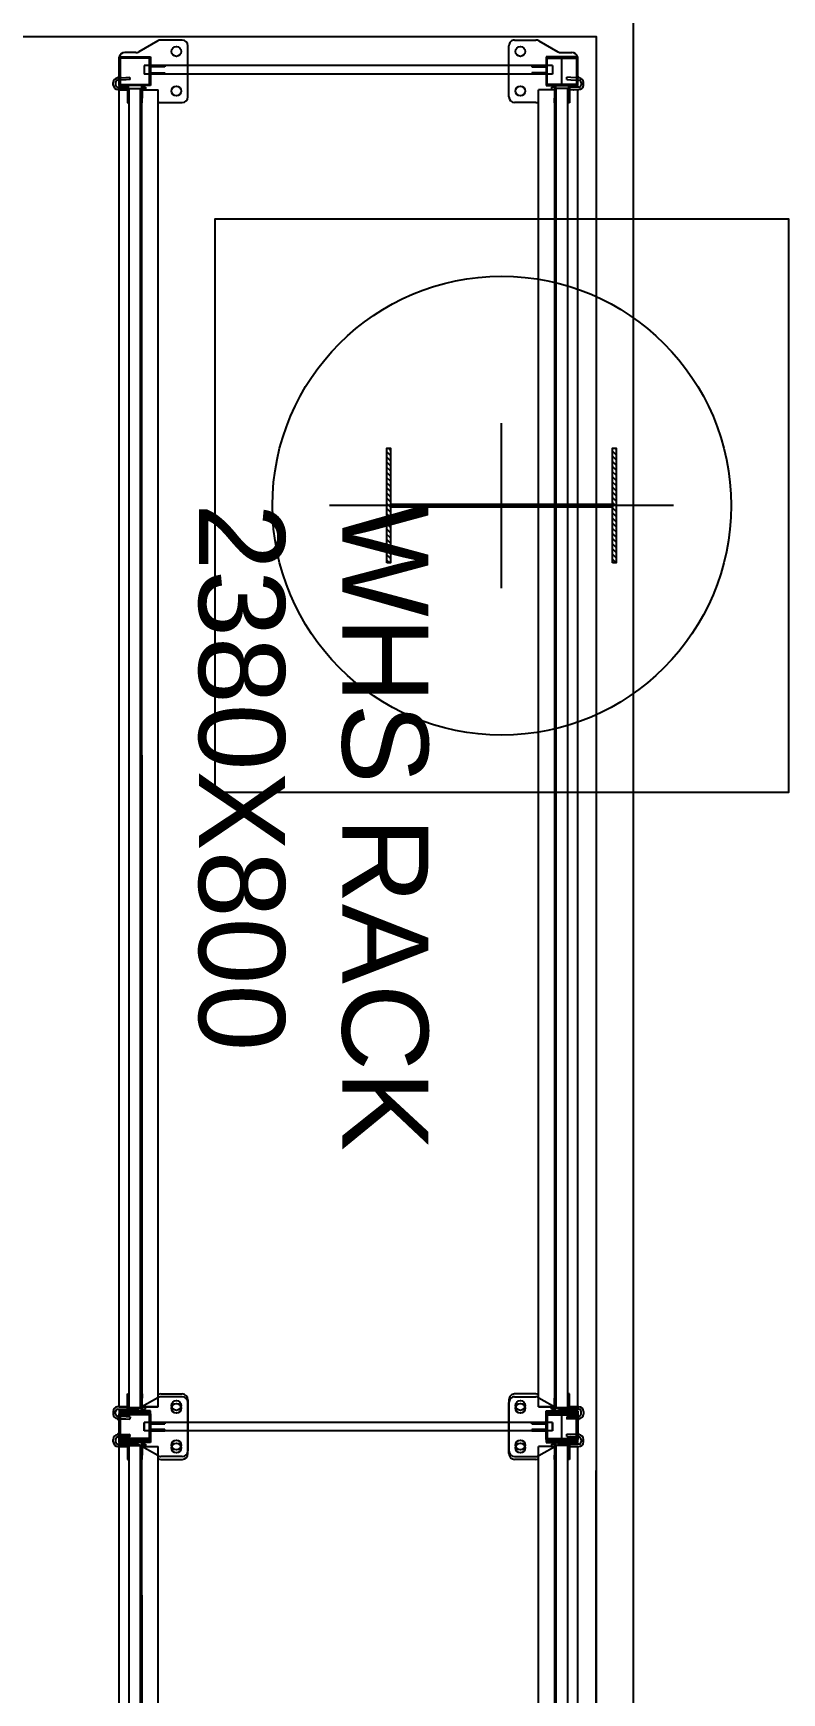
# Model space of a CAD drawing. Header units: millimetres. Extents: x 1478096 to 1808313, y 619971 to 762366.
# Drawn here: x 1784680 to 1785986, y 721338 to 724231 of the extents above; entities that cross this region are included whole.
import ezdxf

# ---------------------------------------------------------------- set-up
doc = ezdxf.new("R2010")
doc.units = ezdxf.units.MM
doc.header["$LTSCALE"] = 10
for name, color, linetype in [('ZZZZ0_Estructura', 251, 'Continuous'), ('ZZZZDC-ARQ-PAINEL CAMARA', 151, 'Continuous'), ('ZZZZDC-ARQ-RACK PREP.', 11, 'Continuous')]:
    doc.layers.add(name, color=color, linetype=linetype)
doc.styles.add('RE-PLANTABASE(XREF)$1$ARIAL', font='ARIAL.TTF')

# ---------------------------------------------------------------- blocks, each defined once
blk = doc.blocks.new('ZZRE-PLANTABASE(XREF)$0$RACK-CAMARA')
at = {"layer": 'ZZZZDC-ARQ-RACK PREP.', "linetype": 'ByBlock'}
for p, q in [((-0.3709, 2.403), (-0.39, 2.403)), ((-0.3324, 2.4235), (-0.3656, 2.4045)), ((-0.29, 2.425), (-0.3271, 2.425)), ((-0.28, 2.3655), (-0.28, 2.415)), ((0.28, 2.3655), (0.28, 2.415)), ((0.29, 2.425), (0.3271, 2.425)), ((0.3324, 2.4235), (0.3656, 2.4045)), ((0.3709, 2.403), (0.39, 2.403)), ((-0.4, 2.3865), (-0.4, 2.3955)), ((-0.4, 2.3955), (-0.345, 2.3955)), ((-0.398, 2.3865), (-0.4, 2.3865)), ((-0.4, 2.3855), (-0.4, 2.3865)), ((-0.4, 2.3824), (-0.4, 2.3855)), ((-0.4, 2.3814), (-0.4, 2.3824)), ((-0.4, 2.3805), (-0.4, 2.3814)), ((-0.4, 2.3795), (-0.4, 2.3805)), ((-0.4, 2.3805), (-0.398, 2.3805)), ((-0.4, 2.3615), (-0.4, 2.3795)), ((-0.4, 2.3795), (-0.398, 2.3795)), ((-0.347, 2.3935), (-0.398, 2.3935)), ((-0.398, 2.3935), (-0.398, 2.3865)), ((-0.398, 2.3865), (-0.398, 2.3855)), ((-0.398, 2.3855), (-0.398, 2.3824)), ((-0.398, 2.3824), (-0.398, 2.3814)), ((-0.398, 2.3814), (-0.398, 2.3805)), ((-0.398, 2.3805), (-0.398, 2.3795)), ((-0.398, 2.3795), (-0.398, 2.3615)), ((-0.356, 2.3805), (-0.356, 2.3655)), ((-0.356, 2.3805), (0.356, 2.3805)), ((-0.347, 2.366), (-0.347, 2.3935)), ((-0.347, 2.38), (-0.32, 2.38)), ((-0.347, 2.3475), (-0.347, 2.375)), ((-0.347, 2.3475), (-0.347, 2.375)), ((-0.345, 2.3955), (-0.345, 2.368)), ((-0.32, 2.378), (-0.345, 2.378)), ((-0.345, 2.373), (-0.345, 2.3455)), ((-0.345, 2.373), (-0.345, 2.3455)), ((-0.32, 2.38), (-0.32, 2.378)), ((-0.28, 2.326), (-0.28, 2.3755)), ((-0.28, 2.326), (-0.28, 2.3755)), ((0.28, 2.326), (0.28, 2.3755)), ((0.28, 2.326), (0.28, 2.3755)), ((0.347, 2.38), (0.32, 2.38)), ((0.32, 2.38), (0.32, 2.378)), ((0.32, 2.378), (0.345, 2.378)), ((0.345, 2.3955), (0.345, 2.368)), ((0.4, 2.3955), (0.345, 2.3955)), ((0.345, 2.373), (0.345, 2.3455)), ((0.345, 2.373), (0.345, 2.3455)), ((0.347, 2.366), (0.347, 2.3935)), ((0.347, 2.3935), (0.398, 2.3935)), ((0.347, 2.3475), (0.347, 2.375)), ((0.347, 2.3475), (0.347, 2.375)), ((0.356, 2.3805), (0.356, 2.3655)), ((0.398, 2.3935), (0.398, 2.3865)), ((0.398, 2.3865), (0.4, 2.3865)), ((0.398, 2.3865), (0.398, 2.3855)), ((0.398, 2.3855), (0.398, 2.3824)), ((0.398, 2.3824), (0.398, 2.3814)), ((0.398, 2.3814), (0.398, 2.3805)), ((0.398, 2.3805), (0.398, 2.3795)), ((0.4, 2.3805), (0.398, 2.3805)), ((0.4, 2.3795), (0.398, 2.3795)), ((0.398, 2.3795), (0.398, 2.3615)), ((0.4, 2.3865), (0.4, 2.3955)), ((0.4, 2.3855), (0.4, 2.3865)), ((0.4, 2.3824), (0.4, 2.3855)), ((0.4, 2.3814), (0.4, 2.3824)), ((0.4, 2.3805), (0.4, 2.3814)), ((0.4, 2.3795), (0.4, 2.3805)), ((0.4, 2.3615), (0.4, 2.3795)), ((-0.41, 2.3465), (-0.41, 2.3509)), ((-0.41, 2.3465), (-0.41, 2.3509)), ((-0.406, 2.3509), (-0.406, 2.3465)), ((-0.406, 2.3509), (-0.406, 2.3465)), ((-0.4024, 2.3589), (-0.4025, 2.3589)), ((-0.4024, 2.3589), (-0.4025, 2.3589)), ((-0.4024, 2.3589), (-0.4, 2.359)), ((-0.4024, 2.3589), (-0.4, 2.359)), ((-0.4, 2.355), (-0.4022, 2.3549)), ((-0.4, 2.355), (-0.4022, 2.3549)), ((-0.398, 2.3615), (-0.4, 2.3615)), ((-0.4, 2.3605), (-0.4, 2.3615)), ((-0.398, 2.3615), (-0.4, 2.3615)), ((-0.4, 2.3605), (-0.4, 2.3615)), ((-0.4, 2.3596), (-0.4, 2.3605)), ((-0.4, 2.3605), (-0.398, 2.3605)), ((-0.4, 2.3596), (-0.4, 2.3605)), ((-0.4, 2.3605), (-0.398, 2.3605)), ((-0.4, 2.3586), (-0.4, 2.3596)), ((-0.4, 2.3586), (-0.4, 2.3596)), ((-0.4, 2.3555), (-0.4, 2.3586)), ((-0.4, 2.3555), (-0.4, 2.3586)), ((-0.4, 2.3545), (-0.4, 2.3555)), ((-0.4, 2.3545), (-0.4, 2.3555)), ((-0.4, 2.3545), (-0.398, 2.3545)), ((-0.4, 2.3455), (-0.4, 2.3545)), ((-0.4, 2.3455), (-0.4, 2.3545)), ((-0.4, 2.3545), (-0.398, 2.3545)), ((-0.345, 2.3455), (-0.4, 2.3455)), ((-0.345, 2.3455), (-0.4, 2.3455)), ((-0.398, 2.3615), (-0.398, 2.3605)), ((-0.398, 2.3615), (-0.398, 2.3605)), ((-0.398, 2.3605), (-0.398, 2.3596)), ((-0.398, 2.3605), (-0.398, 2.3596)), ((-0.398, 2.3596), (-0.398, 2.3586)), ((-0.398, 2.3591), (-0.388, 2.3596)), ((-0.398, 2.3596), (-0.398, 2.3586)), ((-0.398, 2.3591), (-0.388, 2.3596)), ((-0.398, 2.3586), (-0.398, 2.3555)), ((-0.398, 2.3586), (-0.398, 2.3555)), ((-0.3878, 2.3556), (-0.398, 2.3551)), ((-0.3878, 2.3556), (-0.398, 2.3551)), ((-0.398, 2.3555), (-0.398, 2.3545)), ((-0.398, 2.3555), (-0.398, 2.3545)), ((-0.398, 2.3545), (-0.398, 2.3475)), ((-0.398, 2.3545), (-0.398, 2.3475)), ((-0.398, 2.3475), (-0.347, 2.3475)), ((-0.398, 2.3475), (-0.347, 2.3475)), ((-0.388, 2.3596), (-0.381, 2.36)), ((-0.388, 2.3596), (-0.381, 2.36)), ((-0.3808, 2.356), (-0.3878, 2.3556)), ((-0.3808, 2.356), (-0.3878, 2.3556)), ((-0.3855, 2.3455), (-0.3855, 2.3235)), ((-0.3855, 2.3455), (-0.3855, 2.3235)), ((-0.3839, 2.3455), (-0.3839, 2.3235)), ((-0.3839, 2.3455), (-0.3839, 2.3235)), ((-0.3808, 2.356), (-0.381, 2.36)), ((-0.3808, 2.356), (-0.381, 2.36)), ((-0.3611, 2.3455), (-0.3611, 2.3235)), ((-0.3611, 2.3455), (-0.3611, 2.3235)), ((-0.3595, 2.3455), (-0.3595, 2.3235)), ((-0.3595, 2.3455), (-0.3595, 2.3235)), ((-0.356, 2.3655), (0.356, 2.3655)), ((-0.32, 2.366), (-0.347, 2.366)), ((-0.345, 2.368), (-0.32, 2.368)), ((-0.32, 2.368), (-0.32, 2.366)), ((0.345, 2.368), (0.32, 2.368)), ((0.32, 2.368), (0.32, 2.366)), ((0.32, 2.366), (0.347, 2.366)), ((0.345, 2.3455), (0.4, 2.3455)), ((0.345, 2.3455), (0.4, 2.3455)), ((0.398, 2.3475), (0.347, 2.3475)), ((0.398, 2.3475), (0.347, 2.3475)), ((0.3595, 2.3455), (0.3595, 2.3235)), ((0.3595, 2.3455), (0.3595, 2.3235)), ((0.3611, 2.3455), (0.3611, 2.3235)), ((0.3611, 2.3455), (0.3611, 2.3235)), ((0.3808, 2.356), (0.381, 2.36)), ((0.3808, 2.356), (0.381, 2.36)), ((0.3808, 2.356), (0.3878, 2.3556)), ((0.3808, 2.356), (0.3878, 2.3556)), ((0.388, 2.3596), (0.381, 2.36)), ((0.388, 2.3596), (0.381, 2.36)), ((0.3839, 2.3455), (0.3839, 2.3235)), ((0.3839, 2.3455), (0.3839, 2.3235)), ((0.3855, 2.3455), (0.3855, 2.3235)), ((0.3855, 2.3455), (0.3855, 2.3235)), ((0.3878, 2.3556), (0.398, 2.3551)), ((0.3878, 2.3556), (0.398, 2.3551)), ((0.398, 2.3591), (0.388, 2.3596)), ((0.398, 2.3591), (0.388, 2.3596)), ((0.398, 2.3615), (0.4, 2.3615)), ((0.398, 2.3615), (0.398, 2.3605)), ((0.398, 2.3615), (0.4, 2.3615)), ((0.398, 2.3615), (0.398, 2.3605)), ((0.398, 2.3605), (0.398, 2.3596)), ((0.4, 2.3605), (0.398, 2.3605)), ((0.398, 2.3605), (0.398, 2.3596)), ((0.4, 2.3605), (0.398, 2.3605)), ((0.398, 2.3596), (0.398, 2.3586)), ((0.398, 2.3596), (0.398, 2.3586)), ((0.398, 2.3586), (0.398, 2.3555)), ((0.398, 2.3586), (0.398, 2.3555)), ((0.398, 2.3555), (0.398, 2.3545)), ((0.398, 2.3555), (0.398, 2.3545)), ((0.398, 2.3545), (0.398, 2.3475)), ((0.4, 2.3545), (0.398, 2.3545)), ((0.4, 2.3545), (0.398, 2.3545)), ((0.398, 2.3545), (0.398, 2.3475)), ((0.4, 2.3605), (0.4, 2.3615)), ((0.4, 2.3605), (0.4, 2.3615)), ((0.4, 2.3596), (0.4, 2.3605)), ((0.4, 2.3596), (0.4, 2.3605)), ((0.4, 2.3586), (0.4, 2.3596)), ((0.4, 2.3586), (0.4, 2.3596)), ((0.4024, 2.3589), (0.4, 2.359)), ((0.4024, 2.3589), (0.4, 2.359)), ((0.4, 2.3555), (0.4, 2.3586)), ((0.4, 2.3555), (0.4, 2.3586)), ((0.4, 2.3545), (0.4, 2.3555)), ((0.4, 2.3545), (0.4, 2.3555)), ((0.4, 2.355), (0.4022, 2.3549)), ((0.4, 2.355), (0.4022, 2.3549)), ((0.4, 2.3455), (0.4, 2.3545)), ((0.4, 2.3455), (0.4, 2.3545)), ((0.4024, 2.3589), (0.4025, 2.3589)), ((0.4024, 2.3589), (0.4025, 2.3589)), ((0.406, 2.3509), (0.406, 2.3465)), ((0.406, 2.3509), (0.406, 2.3465)), ((0.41, 2.3465), (0.41, 2.3509)), ((0.41, 2.3465), (0.41, 2.3509)), ((-0.402, 2.3425), (-0.3855, 2.3425)), ((-0.402, 2.3425), (-0.3855, 2.3425)), ((-0.3855, 2.3385), (-0.402, 2.3385)), ((-0.3855, 2.3385), (-0.402, 2.3385)), ((-0.4, 2.3382), (-0.4, 0.0422)), ((-0.3855, 2.3382), (-0.4, 2.3382)), ((-0.4, 2.3382), (-0.3855, 2.3382)), ((-0.3855, 2.3235), (-0.3855, 2.3155)), ((-0.3855, 2.3235), (-0.3855, 2.3155)), ((-0.3855, 2.3155), (-0.3839, 2.3155)), ((-0.3855, 2.3155), (-0.3839, 2.3155)), ((-0.3839, 2.3155), (-0.3839, 2.3235)), ((-0.3839, 2.3155), (-0.3839, 2.3235)), ((-0.3839, 2.3155), (-0.3825, 2.3155)), ((-0.3839, 2.3155), (-0.3825, 2.3155)), ((-0.3625, 2.3402), (-0.3825, 2.3402)), ((-0.3825, 2.3402), (-0.3625, 2.3402)), ((-0.3825, 2.3382), (-0.3825, 0.0402)), ((-0.3625, 2.3382), (-0.3625, 0.0402)), ((-0.3625, 2.3155), (-0.3611, 2.3155)), ((-0.3625, 2.3155), (-0.3611, 2.3155)), ((-0.3611, 2.3235), (-0.3611, 2.3155)), ((-0.3611, 2.3235), (-0.3611, 2.3155)), ((-0.3611, 2.3155), (-0.3595, 2.3155)), ((-0.3611, 2.3155), (-0.3595, 2.3155)), ((-0.36, 2.3382), (-0.36, 0.065)), ((-0.3595, 2.3425), (-0.354, 2.3425)), ((-0.3595, 2.3425), (-0.354, 2.3425)), ((-0.354, 2.3385), (-0.3595, 2.3385)), ((-0.354, 2.3385), (-0.3595, 2.3385)), ((-0.3318, 2.3382), (-0.3595, 2.3382)), ((-0.3595, 2.3382), (-0.3318, 2.3382)), ((-0.3595, 2.3155), (-0.3595, 2.3235)), ((-0.3595, 2.3155), (-0.3595, 2.3235)), ((-0.354, 2.3425), (-0.354, 2.3385)), ((-0.354, 2.3425), (-0.354, 2.3385)), ((-0.3318, 2.3382), (-0.3318, 0.0422)), ((-0.3271, 2.316), (-0.29, 2.316)), ((-0.3271, 2.316), (-0.29, 2.316)), ((0.3271, 2.316), (0.29, 2.316)), ((0.3271, 2.316), (0.29, 2.316)), ((0.3318, 2.3382), (0.3318, 0.0422)), ((0.3318, 2.3382), (0.3595, 2.3382)), ((0.3595, 2.3382), (0.3318, 2.3382)), ((0.3595, 2.3425), (0.354, 2.3425)), ((0.354, 2.3425), (0.354, 2.3385)), ((0.3595, 2.3425), (0.354, 2.3425)), ((0.354, 2.3425), (0.354, 2.3385)), ((0.354, 2.3385), (0.3595, 2.3385)), ((0.354, 2.3385), (0.3595, 2.3385)), ((0.3595, 2.3382), (0.36, 0.065)), ((0.3595, 2.3155), (0.3595, 2.3235)), ((0.3595, 2.3155), (0.3595, 2.3235)), ((0.3611, 2.3155), (0.3595, 2.3155)), ((0.3611, 2.3155), (0.3595, 2.3155)), ((0.3611, 2.3235), (0.3611, 2.3155)), ((0.3611, 2.3235), (0.3611, 2.3155)), ((0.3625, 2.3155), (0.3611, 2.3155)), ((0.3625, 2.3155), (0.3611, 2.3155)), ((0.3625, 2.3402), (0.3825, 2.3402)), ((0.3825, 2.3402), (0.3625, 2.3402)), ((0.3625, 2.3382), (0.3625, 0.0402)), ((0.3825, 2.3382), (0.3825, 0.0402)), ((0.3839, 2.3155), (0.3825, 2.3155)), ((0.3839, 2.3155), (0.3825, 2.3155)), ((0.3839, 2.3155), (0.3839, 2.3235)), ((0.3839, 2.3155), (0.3839, 2.3235)), ((0.3855, 2.3155), (0.3839, 2.3155)), ((0.3855, 2.3155), (0.3839, 2.3155)), ((0.402, 2.3425), (0.3855, 2.3425)), ((0.402, 2.3425), (0.3855, 2.3425)), ((0.3855, 2.3385), (0.402, 2.3385)), ((0.3855, 2.3385), (0.402, 2.3385)), ((0.3855, 2.3382), (0.4, 2.3382)), ((0.4, 2.3382), (0.3855, 2.3382)), ((0.3855, 2.3235), (0.3855, 2.3155)), ((0.3855, 2.3235), (0.3855, 2.3155)), ((0.4, 2.3382), (0.4, 0.0422)), ((-0.3855, 0.065), (-0.3839, 0.065)), ((-0.3855, 0.057), (-0.3855, 0.065)), ((-0.3839, 0.065), (-0.3825, 0.065)), ((-0.3839, 0.065), (-0.3839, 0.057)), ((-0.3625, 0.065), (-0.3611, 0.065)), ((-0.3611, 0.065), (-0.3595, 0.065)), ((-0.3611, 0.057), (-0.3611, 0.065)), ((-0.3595, 0.065), (-0.3595, 0.057)), ((-0.3271, 0.0645), (-0.29, 0.0645)), ((0.3271, 0.0645), (0.29, 0.0645)), ((0.3595, 0.065), (0.3595, 0.057)), ((0.3611, 0.065), (0.3595, 0.065)), ((0.3611, 0.057), (0.3611, 0.065)), ((0.3625, 0.065), (0.3611, 0.065)), ((0.3839, 0.065), (0.3825, 0.065)), ((0.3855, 0.065), (0.3839, 0.065)), ((0.3839, 0.065), (0.3839, 0.057)), ((0.3855, 0.057), (0.3855, 0.065)), ((-0.41, 0.034), (-0.41, 0.0296)), ((-0.406, 0.0296), (-0.406, 0.034)), ((-0.3855, 0.042), (-0.402, 0.042)), ((-0.402, 0.038), (-0.3855, 0.038)), ((-0.4, 0.0422), (-0.3855, 0.0422)), ((-0.345, 0.035), (-0.4, 0.035)), ((-0.4, 0.035), (-0.4, 0.026)), ((-0.398, 0.026), (-0.398, 0.033)), ((-0.398, 0.033), (-0.347, 0.033)), ((-0.3855, 0.035), (-0.3855, 0.057)), ((-0.3839, 0.035), (-0.3839, 0.057)), ((-0.3825, 0.0402), (-0.3625, 0.0402)), ((-0.3725, 0.035), (-0.3725, -0.015)), ((-0.3611, 0.035), (-0.3611, 0.057)), ((-0.3595, 0.035), (-0.3595, 0.057)), ((-0.3595, 0.0422), (-0.3318, 0.0422)), ((-0.354, 0.042), (-0.3595, 0.042)), ((-0.3595, 0.038), (-0.354, 0.038)), ((-0.354, 0.038), (-0.354, 0.042)), ((-0.347, 0.033), (-0.347, 0.0055)), ((-0.345, 0.0075), (-0.345, 0.035)), ((-0.28, 0.0545), (-0.28, 0.005)), ((0.28, 0.0545), (0.28, 0.005)), ((0.3595, 0.0422), (0.3318, 0.0422)), ((0.345, 0.0075), (0.345, 0.035)), ((0.345, 0.035), (0.4, 0.035)), ((0.347, 0.033), (0.347, 0.0055)), ((0.398, 0.033), (0.347, 0.033)), ((0.354, 0.038), (0.354, 0.042)), ((0.354, 0.042), (0.3595, 0.042)), ((0.3595, 0.038), (0.354, 0.038)), ((0.3595, 0.035), (0.3595, 0.057)), ((0.3611, 0.035), (0.3611, 0.057)), ((0.3825, 0.0402), (0.3625, 0.0402)), ((0.3839, 0.035), (0.3839, 0.057)), ((0.3855, 0.035), (0.3855, 0.057)), ((0.4, 0.0422), (0.3855, 0.0422)), ((0.3855, 0.042), (0.402, 0.042)), ((0.402, 0.038), (0.3855, 0.038)), ((0.398, 0.026), (0.398, 0.033)), ((0.4, 0.035), (0.4, 0.026)), ((0.406, 0.0296), (0.406, 0.034)), ((0.41, 0.034), (0.41, 0.0296)), ((-0.4024, 0.0216), (-0.4025, 0.0216)), ((-0.4024, 0.0216), (-0.4, 0.0215)), ((-0.4, 0.0255), (-0.4022, 0.0256)), ((-0.4, 0.026), (-0.398, 0.026)), ((-0.4, 0.026), (-0.4, 0.025)), ((-0.4, 0.025), (-0.4, 0.0219)), ((-0.4, 0.0219), (-0.4, 0.0209)), ((-0.4, 0.0209), (-0.4, 0.02)), ((-0.4, 0.02), (-0.4, 0.019)), ((-0.4, 0.02), (-0.398, 0.02)), ((-0.4, 0.019), (-0.4, 0.001)), ((-0.398, 0.019), (-0.4, 0.019)), ((-0.4, 0.001), (-0.398, 0.001)), ((-0.4, 0.001), (-0.4, 0)), ((-0.398, 0.025), (-0.398, 0.026)), ((-0.3878, 0.0249), (-0.398, 0.0254)), ((-0.398, 0.0219), (-0.398, 0.025)), ((-0.398, 0.0209), (-0.398, 0.0219)), ((-0.398, 0.0214), (-0.388, 0.0209)), ((-0.398, 0.02), (-0.398, 0.0209)), ((-0.398, 0.019), (-0.398, 0.02)), ((-0.398, 0.001), (-0.398, 0.019)), ((-0.398, 0), (-0.398, 0.001)), ((-0.388, 0.0209), (-0.381, 0.0205)), ((-0.3808, 0.0245), (-0.3878, 0.0249)), ((-0.3808, 0.0245), (-0.381, 0.0205)), ((-0.356, 0), (-0.356, 0.015)), ((-0.356, 0.015), (0.356, 0.015)), ((-0.356, 0), (0.356, 0)), ((-0.347, 0.0145), (-0.347, -0.013)), ((-0.32, 0.0145), (-0.347, 0.0145)), ((-0.347, 0.0005), (-0.32, 0.0005)), ((-0.345, -0.015), (-0.345, 0.0125)), ((-0.345, 0.0125), (-0.32, 0.0125)), ((-0.32, 0.0025), (-0.345, 0.0025)), ((-0.32, 0.0125), (-0.32, 0.0145)), ((-0.32, 0.0005), (-0.32, 0.0025)), ((-0.28, 0.015), (-0.28, -0.0345)), ((0.28, 0.015), (0.28, -0.0345)), ((0.32, 0.0125), (0.32, 0.0145)), ((0.32, 0.0145), (0.347, 0.0145)), ((0.345, 0.0125), (0.32, 0.0125)), ((0.32, 0.0005), (0.32, 0.0025)), ((0.32, 0.0025), (0.345, 0.0025)), ((0.347, 0.0005), (0.32, 0.0005)), ((0.345, -0.015), (0.345, 0.0125)), ((0.347, 0.0145), (0.347, -0.013)), ((0.356, 0), (0.356, 0.015)), ((0.3808, 0.0245), (0.3878, 0.0249)), ((0.3808, 0.0245), (0.381, 0.0205)), ((0.388, 0.0209), (0.381, 0.0205)), ((0.3878, 0.0249), (0.398, 0.0254)), ((0.398, 0.0214), (0.388, 0.0209)), ((0.4, 0.026), (0.398, 0.026)), ((0.398, 0.025), (0.398, 0.026)), ((0.398, 0.0219), (0.398, 0.025)), ((0.398, 0.0209), (0.398, 0.0219)), ((0.398, 0.02), (0.398, 0.0209)), ((0.398, 0.019), (0.398, 0.02)), ((0.4, 0.02), (0.398, 0.02)), ((0.398, 0.001), (0.398, 0.019)), ((0.398, 0.019), (0.4, 0.019)), ((0.4, 0.001), (0.398, 0.001)), ((0.398, 0), (0.398, 0.001)), ((0.4, 0.026), (0.4, 0.025)), ((0.4, 0.0255), (0.4022, 0.0256)), ((0.4, 0.025), (0.4, 0.0219)), ((0.4, 0.0219), (0.4, 0.0209)), ((0.4024, 0.0216), (0.4, 0.0215)), ((0.4, 0.0209), (0.4, 0.02)), ((0.4, 0.02), (0.4, 0.019)), ((0.4, 0.019), (0.4, 0.001)), ((0.4, 0.001), (0.4, 0)), ((0.4024, 0.0216), (0.4025, 0.0216)), ((-0.4, 0), (-0.4, -0.0009)), ((-0.4, 0), (-0.398, 0)), ((-0.4, -0.0009), (-0.4, -0.0019)), ((-0.4, -0.0019), (-0.4, -0.005)), ((-0.4, -0.005), (-0.4, -0.006)), ((-0.398, -0.006), (-0.4, -0.006)), ((-0.4, -0.006), (-0.4, -0.015)), ((-0.4, -0.015), (-0.345, -0.015)), ((-0.398, -0.0009), (-0.398, 0)), ((-0.398, -0.0019), (-0.398, -0.0009)), ((-0.398, -0.005), (-0.398, -0.0019)), ((-0.398, -0.006), (-0.398, -0.005)), ((-0.398, -0.013), (-0.398, -0.006)), ((-0.347, -0.013), (-0.398, -0.013)), ((-0.3709, -0.0225), (-0.39, -0.0225)), ((-0.3324, -0.043), (-0.3656, -0.024)), ((0.3324, -0.043), (0.3656, -0.024)), ((0.4, -0.015), (0.345, -0.015)), ((0.347, -0.013), (0.398, -0.013)), ((0.3709, -0.0225), (0.39, -0.0225)), ((0.398, -0.0009), (0.398, 0)), ((0.4, 0), (0.398, 0)), ((0.398, -0.0019), (0.398, -0.0009)), ((0.398, -0.005), (0.398, -0.0019)), ((0.398, -0.006), (0.398, -0.005)), ((0.398, -0.013), (0.398, -0.006)), ((0.398, -0.006), (0.4, -0.006)), ((0.4, 0), (0.4, -0.0009)), ((0.4, -0.0009), (0.4, -0.0019)), ((0.4, -0.0019), (0.4, -0.005)), ((0.4, -0.005), (0.4, -0.006)), ((0.4, -0.006), (0.4, -0.015)), ((-0.29, -0.0445), (-0.3271, -0.0445)), ((0.29, -0.0445), (0.3271, -0.0445))]:
    blk.add_line(p, q, dxfattribs=at)
for centre in [(-0.3, 2.405), (0.3, 2.405), (-0.3, 2.336), (-0.3, 2.336), (0.3, 2.336), (0.3, 2.336), (-0.3, 0.0445), (0.3, 0.0445), (-0.3, -0.0245), (0.3, -0.0245)]:
    blk.add_circle(centre, 0.0085, dxfattribs=at)
for centre, radius, start, end in [((-0.39, 2.393), 0.01, 90, 165.5225), ((-0.3709, 2.413), 0.01, 270, 302.0054), ((-0.3271, 2.415), 0.01, 90, 122.0054), ((-0.29, 2.415), 0.01, 0, 90), ((0.29, 2.415), 0.01, 90, 180), ((0.3271, 2.415), 0.01, 57.9946, 90), ((0.3709, 2.413), 0.01, 237.9946, 270), ((0.39, 2.393), 0.01, 14.4775, 90), ((-0.402, 2.3509), 0.008, 92.9609, 180), ((-0.402, 2.3509), 0.008, 92.9609, 180), ((-0.402, 2.3465), 0.008, 180, 270), ((-0.402, 2.3465), 0.008, 180, 270), ((-0.402, 2.3509), 0.004, 92.9609, 180), ((-0.402, 2.3509), 0.004, 92.9609, 180), ((-0.402, 2.3465), 0.004, 180, 270), ((-0.402, 2.3465), 0.004, 180, 270), ((-0.3994, 2.3578), 0.00325, 100.4456, 160.3411), ((-0.3994, 2.3578), 0.00325, 100.4456, 160.3411), ((-0.39, 2.348), 0.01, 194.4775, 213.3687), ((-0.39, 2.348), 0.01, 194.4775, 213.3653), ((-0.3994, 2.3578), 0.00325, 25.5808, 64.2731), ((-0.3994, 2.3578), 0.00325, 25.5808, 64.2731), ((0.3994, 2.3578), 0.00325, 115.7269, 154.4192), ((0.3994, 2.3578), 0.00325, 115.7269, 154.4192), ((0.39, 2.348), 0.01, 326.6313, 345.5225), ((0.39, 2.348), 0.01, 326.6347, 345.5225), ((0.3994, 2.3578), 0.00325, 19.6589, 79.5544), ((0.3994, 2.3578), 0.00325, 19.6589, 79.5544), ((0.402, 2.3465), 0.008, 270, 0), ((0.402, 2.3465), 0.004, 270, 0), ((0.402, 2.3465), 0.004, 270, 0), ((0.402, 2.3465), 0.008, 270, 0), ((0.402, 2.3509), 0.004, 0, 87.0391), ((0.402, 2.3509), 0.004, 0, 87.0391), ((0.402, 2.3509), 0.008, 0, 87.0391), ((0.402, 2.3509), 0.008, 0, 87.0391), ((-0.39, 2.348), 0.01, 251.8096, 257.1738), ((-0.39, 2.348), 0.01, 251.8007, 257.1491), ((-0.3271, 2.326), 0.01, 242.434, 270), ((-0.3271, 2.326), 0.01, 242.434, 270), ((-0.29, 2.326), 0.01, 270, 0), ((-0.29, 2.326), 0.01, 270, 0), ((0.29, 2.326), 0.01, 180, 270), ((0.29, 2.326), 0.01, 180, 270), ((0.3271, 2.326), 0.01, 270, 297.566), ((0.3271, 2.326), 0.01, 270, 297.566), ((0.39, 2.348), 0.01, 282.8262, 288.1904), ((0.39, 2.348), 0.01, 282.8509, 288.1993), ((-0.3271, 0.0545), 0.01, 90, 117.566), ((-0.29, 0.0545), 0.01, 0, 90), ((0.29, 0.0545), 0.01, 90, 180), ((0.3271, 0.0545), 0.01, 62.434, 90), ((-0.402, 0.034), 0.008, 90, 180), ((-0.402, 0.0296), 0.008, 180, 267.0391), ((-0.402, 0.034), 0.004, 90, 180), ((-0.402, 0.0296), 0.004, 180, 267.0391), ((-0.39, 0.0325), 0.01, 146.6347, 165.5225), ((-0.39, 0.0325), 0.01, 102.8509, 108.1993), ((0.39, 0.0325), 0.01, 71.8007, 77.1491), ((0.39, 0.0325), 0.01, 14.4775, 33.3653), ((0.402, 0.034), 0.008, 0, 90), ((0.402, 0.034), 0.004, 0, 90), ((0.402, 0.0296), 0.004, 272.9609, 0), ((0.402, 0.0296), 0.008, 272.9609, 0), ((-0.3994, 0.0227), 0.00325, 199.6589, 259.5544), ((-0.3994, 0.0227), 0.00325, 295.7269, 334.4192), ((0.3994, 0.0227), 0.00325, 205.5808, 244.2731), ((0.3994, 0.0227), 0.00325, 280.4456, 340.3411), ((-0.39, -0.0125), 0.01, 194.4775, 270), ((-0.3709, -0.0325), 0.01, 57.9946, 90), ((0.3709, -0.0325), 0.01, 90, 122.0054), ((0.39, -0.0125), 0.01, 270, 345.5225), ((-0.3271, -0.0345), 0.01, 237.9946, 270), ((-0.29, -0.0345), 0.01, 270, 0), ((0.29, -0.0345), 0.01, 180, 270), ((0.3271, -0.0345), 0.01, 270, 302.0054)]:
    blk.add_arc(centre, radius, start, end, dxfattribs=at)

msp = doc.modelspace()

# ---------------------------------------------------------------- hatches: boundary and pattern name
at = {"layer": 'ZZZZ0_Estructura'}
h = msp.add_hatch(dxfattribs=at)
h.set_pattern_fill('ANSI31', color=256, scale=2, angle=-90, style=0)
h.set_pattern_definition([(315, (2856452.569, 6217047.32), (4.4901280605, 4.4901280605), [])])
h.paths.add_polyline_path([(1785296.883, 723307.435), (1785296.883, 723507.435), (1785303.183, 723507.435), (1785303.183, 723307.435)])
h.paths.add_polyline_path([(1785690.583, 723307.435), (1785690.583, 723507.435), (1785696.883, 723507.435), (1785696.883, 723307.435)])
h.paths.add_polyline_path([(1785303.183, 723405.035), (1785303.183, 723409.835), (1785690.583, 723409.835), (1785690.583, 723405.035)])

# ---------------------------------------------------------------- linework, layer by layer
msp.add_lwpolyline([(1781261.88, 724225.287), (1785661.867, 724225.287), (1785661.868, 716024.314), (1781261.868, 716024.315)], close=True)
for p, q in [((1784997.334, 723907.436, 0.035), (1785997.334, 723907.436, 0.035)), ((1784997.334, 722907.436, 0.035), (1784997.334, 723907.436, 0.035)), ((1785496.885, 723263.745, 0.035), (1785496.885, 723551.126, 0.035)), ((1785496.883, 723302.924, 0.035), (1785496.883, 723511.946, 0.035)), ((1785796.883, 723407.435, 0.035), (1785196.883, 723407.435, 0.035)), ((1785353.194, 723407.436, 0.035), (1785640.576, 723407.436, 0.035)), ((1785997.334, 722907.436, 0.035), (1784997.334, 722907.436, 0.035))]:
    msp.add_line(p, q, dxfattribs=at)
at = {"layer": 'ZZZZ0_Estructura', "elevation": 0.035}
msp.add_lwpolyline([(1784997.334, 722956.46), (1784997.334, 723907.436), (1785997.334, 723907.436), (1785997.334, 722907.436), (1785112.84, 722907.436)], dxfattribs=at)
for points in [[(1785296.883, 723307.435), (1785296.883, 723507.435), (1785303.183, 723507.435), (1785303.183, 723307.435)], [(1785690.583, 723307.435), (1785690.583, 723507.435), (1785696.883, 723507.435), (1785696.883, 723307.435)], [(1785303.183, 723405.035), (1785303.183, 723409.835), (1785690.583, 723409.835), (1785690.583, 723405.035)]]:
    msp.add_lwpolyline(points, close=True, dxfattribs=at)
at = {"layer": 'ZZZZ0_Estructura'}
msp.add_circle((1785497.334, 723407.436, 0.035), 400, dxfattribs=at)
at = {"layer": 'ZZZZDC-ARQ-PAINEL CAMARA'}
for p, q in [((1785726.867, 702921.178), (1785726.868, 724404.313)), ((1781261.866, 724225.287), (1785661.868, 724225.285)), ((1785661.867, 702986.178), (1785661.868, 721725.285))]:
    msp.add_line(p, q, dxfattribs=at)

# ---------------------------------------------------------------- block references
at = {"layer": 'ZZZZDC-ARQ-RACK PREP.', "xscale": 1000, "yscale": 1000, "zscale": 1000, "rotation": 180}
for p in [(1785229.82, 724174.698), (1785229.82, 721809.199)]:
    msp.add_blockref('ZZRE-PLANTABASE(XREF)$0$RACK-CAMARA', p, dxfattribs=at)

# ---------------------------------------------------------------- texts
at = {"layer": 'ZZZZDC-ARQ-RACK PREP.', "insert": (1785369.131, 723411.645), "char_height": 150, "width": 1265.11589, "attachment_point": 1, "rotation": 270, "style": 'RE-PLANTABASE(XREF)$1$ARIAL'}
msp.add_mtext('WHS RACK\\P2380X800', dxfattribs=at)

doc.saveas('drawing.dxf')
